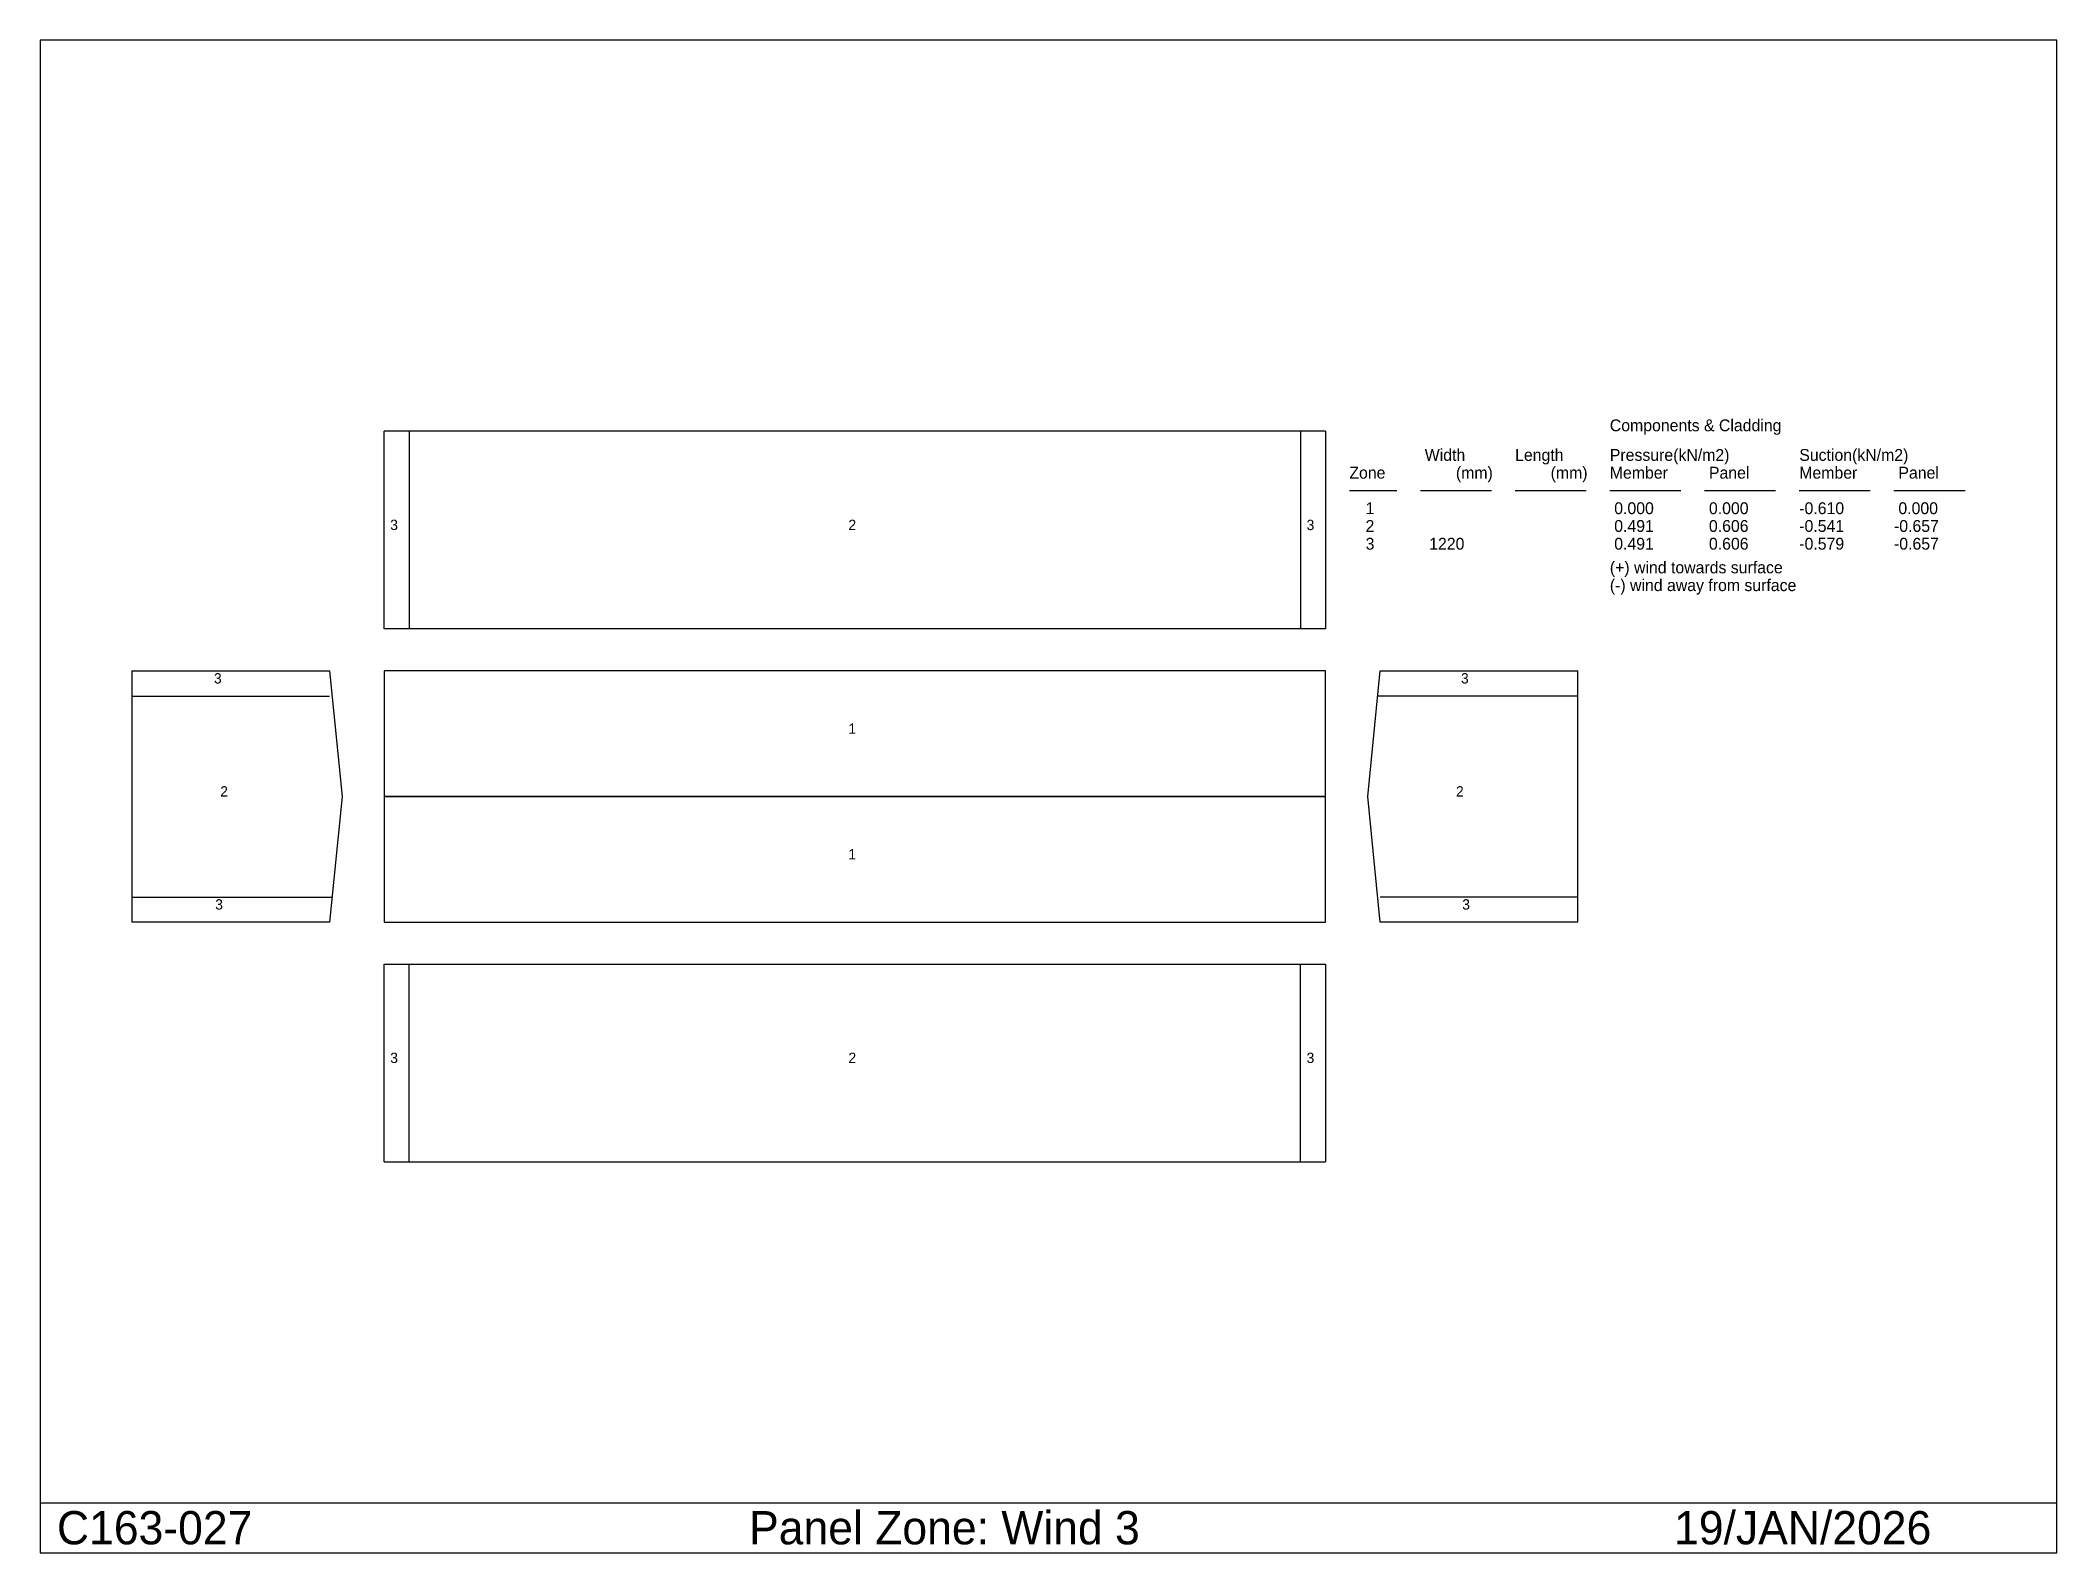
# Model space of a CAD drawing. Extents: x -1392 to 6770, y -2552 to 3569.
import ezdxf

# ---------------------------------------------------------------- set-up
doc = ezdxf.new("R2010")
doc.units = 0
doc.linetypes.add('CONTIN', pattern=[0])
doc.linetypes.add('DASHED', pattern=[97.93, 65.29, -32.64])
doc.layers.get('0').update_dxf_attribs({"linetype": 'CONTIN'})
for name, color, linetype in [('1', 7, 'CONTIN'), ('2', 7, 'CONTIN'), ('21', 7, 'CONTIN'), ('8', 5, 'DASHED')]:
    doc.layers.add(name, color=color, linetype=linetype)

msp = doc.modelspace()

# ---------------------------------------------------------------- linework, layer by layer
for p, q in [((6769.852, 3569.151), (-1391.993, 3569.151)), ((-1391.993, 3569.151), (-1391.993, -2552.233)), ((6769.852, -2552.233), (6769.852, 3569.151)), ((-1391.993, -2350.227), (6769.852, -2350.227)), ((-1391.993, -2552.233), (6769.852, -2552.233))]:
    msp.add_line(p, q)
at = {"layer": '1'}
for p, q in [((-0.053, 1187.085), (0, 1987.085)), ((3810.833, 1986.833), (0, 1987.085)), ((101.667, 1987.078), (101.614, 1187.078)), ((3810.833, 1986.833), (3810.781, 1186.833)), ((3810.781, 1186.833), (-0.053, 1187.085)), ((-1021, 1016.667), (-221, 1016.667)), ((-1021, 1016.667), (-1021, 0)), ((-221, 1016.667), (-170.167, 508.333)), ((3810.833, 1016.667), (0, 1016.667)), ((0, 1016.667), (0, 0)), ((3810.833, 1016.667), (0, 1016.667)), ((0, 1016.667), (0, 508.333)), ((3810.833, 0), (3810.833, 1016.667)), ((3810.833, 508.333), (3810.833, 1016.667)), ((3981, 508.333), (4031.834, 1016.667)), ((4031.834, 1016.667), (4831.833, 1016.667)), ((4831.833, 0), (4831.833, 1016.667)), ((4831.833, 915), (4021.667, 915)), ((-170.167, 508.333), (-221, 0)), ((0, 508.333), (3810.833, 508.333)), ((3810.833, 508.333), (0, 508.333)), ((0, 508.333), (0, 0)), ((3810.833, 0), (3810.833, 508.333)), ((4031.834, 0), (3981, 508.333)), ((-1021, 101.667), (-210.833, 101.667)), ((-221, 0), (-1021, 0)), ((0, 0), (3810.833, 0)), ((0, 0), (3810.833, 0)), ((4831.833, 0), (4031.834, 0)), ((0, -970.167), (0, -170.167)), ((0, -170.167), (3810.833, -170.167)), ((3709.167, -970.167), (3709.167, -170.167)), ((3810.833, -170.167), (3810.833, -970.167)), ((0, -970.167), (3810.833, -970.167))]:
    msp.add_line(p, q, dxfattribs=at)
at = {"layer": '2'}
for p, q in [((3709.167, 1986.84), (3709.114, 1186.84)), ((-1021, 915), (-221, 915)), ((4831.833, 101.667), (4031.834, 101.667)), ((101.667, -970.167), (101.667, -170.167))]:
    msp.add_line(p, q, dxfattribs=at)
at = {"layer": '21'}
for p, q in [((3906.686, 1747.201), (4098.392, 1747.201)), ((4194.245, 1747.201), (4481.803, 1747.201)), ((4577.656, 1747.201), (4865.214, 1747.201)), ((4961.067, 1747.201), (5248.625, 1747.201)), ((5344.478, 1747.201), (5632.036, 1747.201)), ((5727.889, 1747.201), (6015.447, 1747.201)), ((6111.3, 1747.201), (6398.858, 1747.201))]:
    msp.add_line(p, q, dxfattribs=at)
at = {"layer": '8'}
msp.add_line((0, 508.333), (3810.833, 508.333), dxfattribs=at)

# ---------------------------------------------------------------- texts
for s, p in [('C163-027', (-1324.658, -2518.565)), ('Panel Zone: Wind 3', (1476.896, -2518.565)), ('19/JAN/2026', (5221.142, -2518.565))]:
    msp.add_text(s, height=134.67).set_placement(p)
at = {"layer": '1'}
for s, p in [(' 3', (9.001, 1587.084)), (' 2', (1863.584, 1586.962)), (' 3', (3718.168, 1586.839)), (' 3', (-704.612, 965.833)), (' 3', (4343.138, 965.833)), (' 1', (1863.611, 762.5)), (' 2', (-679.195, 508.333)), (' 2', (4322.805, 508.333)), (' 1', (1863.611, 254.167)), (' 3', (-699.529, 50.833)), (' 3', (4348.222, 50.833)), (' 3', (9.027, -570.167)), (' 2', (1863.611, -570.167)), (' 3', (3718.194, -570.167))]:
    msp.add_text(s, height=41.806, dxfattribs=at).set_placement(p)
at = {"layer": '21'}
for s, p in [('Components & Cladding', (4961.067, 1986.833)), (' Width', (4194.245, 1867.017)), ('Length', (4577.656, 1867.017)), ('Pressure(kN/m2)', (4961.067, 1867.017)), ('Suction(kN/m2)', (5727.889, 1867.017)), ('Zone', (3906.686, 1795.128)), ('(mm)', (4338.024, 1795.128)), ('(mm)', (4721.435, 1795.128)), ('Member', (4961.067, 1795.128)), (' Panel', (5344.478, 1795.128)), ('Member', (5727.889, 1795.128)), (' Panel', (6111.3, 1795.128)), (' 1', (3954.613, 1651.349)), (' 0.000', (4961.067, 1651.349)), (' 0.000', (5344.478, 1651.349)), ('-0.610', (5727.889, 1651.349)), (' 0.000', (6111.3, 1651.349)), (' 3', (3954.613, 1507.569)), (' 2', (3954.613, 1579.459)), ('  1220', (4194.245, 1507.569)), (' 0.491', (4961.067, 1579.459)), (' 0.491', (4961.067, 1507.569)), (' 0.606', (5344.478, 1579.459)), (' 0.606', (5344.478, 1507.569)), ('-0.541', (5727.889, 1579.459)), ('-0.579', (5727.889, 1507.569)), ('-0.657', (6111.3, 1579.459)), ('-0.657', (6111.3, 1507.569)), ('(+) wind towards surface', (4961.067, 1411.717)), ('(-) wind away from surface', (4961.067, 1339.827))]:
    msp.add_text(s, height=47.926, dxfattribs=at).set_placement(p)

doc.saveas('drawing.dxf')
